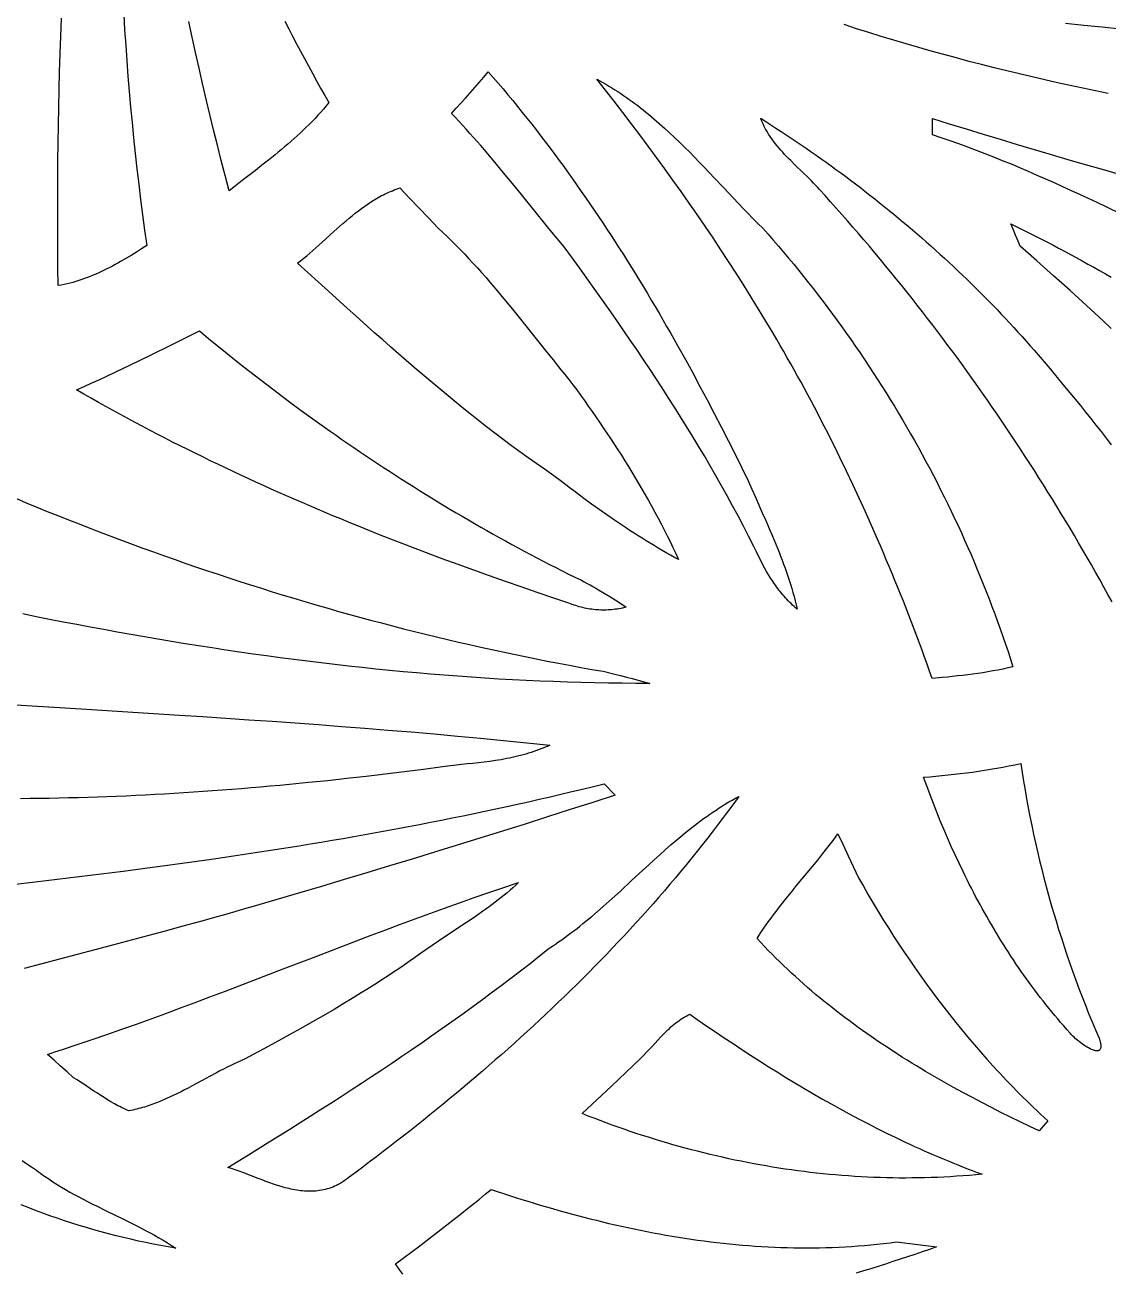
# Model space of a CAD drawing. Extents: x 138 to 547, y 3 to 737.
# Drawn here: x 288.1 to 371.8, y 299.9 to 396.3 of the extents above; entities that cross this region are included whole.
import ezdxf

# ---------------------------------------------------------------- set-up
doc = ezdxf.new("R2010")
doc.units = 0
doc.layers.add('LAYER_1', color=18, linetype='CONTINUOUS')

msp = doc.modelspace()

# ---------------------------------------------------------------- linework, layer by layer
at = {"layer": 'LAYER_1'}
for points in [[(295.703, 397.155), (295.776, 395.958), (295.855, 394.761), (295.941, 393.565), (296.032, 392.37), (296.13, 391.175), (296.235, 389.981), (296.346, 388.787), (296.464, 387.594), (296.589, 386.401), (296.721, 385.21), (296.86, 384.019), (297.006, 382.828), (297.16, 381.639), (297.321, 380.45), (297.49, 379.263), (297.088, 379.01), (296.684, 378.758), (296.278, 378.51), (295.868, 378.266), (295.456, 378.027), (295.248, 377.911), (295.04, 377.796), (294.831, 377.683), (294.62, 377.573), (294.409, 377.465), (294.197, 377.36), (293.983, 377.258), (293.769, 377.158), (293.553, 377.062), (293.336, 376.969), (293.118, 376.879), (292.898, 376.793), (292.677, 376.711), (292.455, 376.633), (292.232, 376.56), (292.007, 376.49), (291.78, 376.425), (291.553, 376.365), (291.323, 376.309), (291.092, 376.259), (290.86, 376.214), (290.625, 376.174), (290.615, 377.55), (290.608, 378.928), (290.603, 380.305), (290.601, 381.684), (290.604, 383.062), (290.609, 384.441), (290.62, 385.82), (290.634, 387.199), (290.654, 388.579), (290.678, 389.958), (290.709, 391.337), (290.745, 392.716), (290.787, 394.095), (290.836, 395.473), (290.891, 396.851)], [(308.168, 396.625), (308.462, 396.044), (308.76, 395.465), (309.061, 394.887), (309.364, 394.311), (309.671, 393.736), (309.981, 393.164), (310.294, 392.593), (310.609, 392.023), (310.927, 391.455), (311.248, 390.889), (311.572, 390.325), (311.365, 390.074), (311.155, 389.827), (310.941, 389.584), (310.723, 389.345), (310.503, 389.109), (310.279, 388.876), (310.052, 388.646), (309.822, 388.419), (309.59, 388.196), (309.355, 387.974), (309.117, 387.756), (308.878, 387.539), (308.636, 387.325), (308.393, 387.113), (308.147, 386.903), (307.9, 386.695), (307.652, 386.489), (307.402, 386.284), (306.899, 385.878), (306.393, 385.477), (305.884, 385.08), (304.865, 384.29), (304.358, 383.896), (303.852, 383.5), (303.55, 384.678), (303.249, 385.859), (302.951, 387.042), (302.656, 388.228), (302.365, 389.416), (302.079, 390.607), (301.798, 391.8), (301.524, 392.995), (301.256, 394.192), (301.125, 394.792), (300.996, 395.391), (300.869, 395.992), (300.745, 396.593)], [(371.835, 391.023), (370.851, 391.227), (369.867, 391.435), (368.884, 391.648), (367.902, 391.865), (366.921, 392.087), (365.941, 392.313), (364.963, 392.545), (363.985, 392.781), (363.009, 393.023), (362.033, 393.269), (361.059, 393.521), (360.087, 393.779), (359.116, 394.042), (358.146, 394.31), (357.178, 394.585), (356.211, 394.865), (355.247, 395.151), (354.283, 395.444), (353.322, 395.742), (352.362, 396.047), (351.404, 396.359)], [(368.518, 396.472), (369.933, 396.322), (371.348, 396.178), (372.764, 396.041)], [(372.123, 351.702), (371.807, 352.277), (371.49, 352.852), (371.17, 353.425), (370.849, 353.996), (370.525, 354.567), (370.199, 355.136), (369.87, 355.704), (369.54, 356.27), (369.208, 356.835), (368.873, 357.399), (368.537, 357.962), (368.198, 358.523), (367.857, 359.083), (367.514, 359.641), (367.169, 360.198), (366.822, 360.754), (366.473, 361.308), (366.121, 361.86), (365.768, 362.412), (365.412, 362.961), (365.054, 363.51), (364.695, 364.056), (364.333, 364.602), (363.969, 365.145), (363.603, 365.688), (363.234, 366.228), (362.864, 366.768), (362.492, 367.305), (362.117, 367.841), (361.741, 368.376), (361.362, 368.909), (360.982, 369.44), (360.599, 369.97), (360.214, 370.498), (359.827, 371.024), (359.438, 371.549), (359.047, 372.072), (358.654, 372.593), (358.259, 373.113), (357.862, 373.631), (357.463, 374.147), (357.062, 374.662), (356.658, 375.175), (356.253, 375.686), (355.845, 376.195), (355.436, 376.703), (355.024, 377.208), (354.611, 377.712), (354.195, 378.215), (353.778, 378.715), (353.358, 379.213), (352.936, 379.71), (352.512, 380.205), (352.087, 380.698), (351.659, 381.189), (351.229, 381.678), (350.797, 382.165), (350.363, 382.651), (349.928, 383.134), (349.49, 383.616), (349.341, 383.781), (349.19, 383.945), (349.036, 384.106), (348.88, 384.266), (348.563, 384.583), (348.242, 384.897), (347.595, 385.522), (347.276, 385.837), (347.118, 385.997), (346.962, 386.157), (346.807, 386.32), (346.656, 386.484), (346.506, 386.65), (346.36, 386.819), (346.218, 386.99), (346.078, 387.165), (345.943, 387.342), (345.812, 387.523), (345.686, 387.707), (345.564, 387.895), (345.448, 388.087), (345.337, 388.284), (345.233, 388.485), (345.134, 388.691), (345.087, 388.795), (345.042, 388.901), (344.998, 389.009), (344.956, 389.118), (345.351, 388.867), (345.745, 388.615), (346.138, 388.361), (346.531, 388.105), (346.922, 387.847), (347.312, 387.587), (347.701, 387.325), (348.089, 387.062), (348.476, 386.796), (348.862, 386.529), (349.247, 386.259), (349.631, 385.988), (350.014, 385.715), (350.395, 385.44), (350.776, 385.163), (351.155, 384.884), (351.533, 384.604), (351.91, 384.321), (352.286, 384.037), (352.66, 383.751), (353.034, 383.463), (353.405, 383.173), (353.776, 382.881), (354.145, 382.587), (354.513, 382.292), (354.88, 381.994), (355.245, 381.695), (355.609, 381.394), (355.972, 381.091), (356.333, 380.787), (356.692, 380.48), (357.051, 380.172), (357.407, 379.862), (357.763, 379.55), (358.116, 379.236), (358.469, 378.92), (358.819, 378.603), (359.168, 378.284), (359.516, 377.963), (359.862, 377.64), (360.206, 377.315), (360.549, 376.989), (360.89, 376.66), (361.23, 376.33), (361.567, 375.999), (361.903, 375.665), (362.238, 375.33), (362.57, 374.992), (362.901, 374.653), (363.23, 374.313), (363.557, 373.97), (363.883, 373.626), (364.206, 373.28), (364.528, 372.932), (364.848, 372.583), (365.166, 372.232), (365.482, 371.879), (365.797, 371.524), (366.109, 371.167), (366.419, 370.809), (366.728, 370.449), (367.034, 370.087), (367.339, 369.724), (367.641, 369.359), (368.458, 368.375), (368.865, 367.881), (369.27, 367.385), (369.675, 366.887), (370.077, 366.388), (370.478, 365.886), (370.877, 365.383), (371.273, 364.877), (371.667, 364.369), (372.059, 363.859)], [(372.928, 381.654), (371.616, 382.281), (370.96, 382.591), (370.302, 382.9), (369.644, 383.207), (368.985, 383.512), (368.324, 383.814), (367.663, 384.112), (367, 384.408), (366.336, 384.7), (365.671, 384.989), (365.004, 385.274), (364.336, 385.554), (363.665, 385.83), (362.993, 386.101), (362.319, 386.367), (361.643, 386.628), (360.965, 386.883), (360.285, 387.133), (359.602, 387.376), (358.917, 387.613), (358.23, 387.844), (358.23, 389.099), (359.537, 388.691), (360.846, 388.287), (362.155, 387.887), (363.466, 387.489), (364.777, 387.095), (366.09, 386.704), (367.403, 386.317), (368.717, 385.932), (370.032, 385.551), (371.347, 385.172), (372.664, 384.797)], [(372.06, 372.865), (371.427, 373.453), (370.793, 374.039), (370.156, 374.622), (369.517, 375.202), (368.878, 375.781), (367.596, 376.933), (366.313, 378.08), (365.03, 379.224), (364.863, 379.61), (364.664, 380.079), (364.466, 380.55), (364.304, 380.943), (364.769, 380.717), (365.232, 380.489), (365.694, 380.258), (366.156, 380.026), (366.616, 379.791), (367.075, 379.554), (367.533, 379.315), (367.989, 379.074), (368.445, 378.831), (368.9, 378.586), (369.353, 378.339), (369.806, 378.09), (370.258, 377.839), (370.708, 377.586), (371.157, 377.331), (371.606, 377.074), (372.053, 376.815)], [(287.353, 359.717), (288.166, 359.378), (288.981, 359.043), (289.796, 358.71), (290.613, 358.381), (291.431, 358.055), (292.25, 357.733), (293.071, 357.413), (293.892, 357.097), (294.715, 356.784), (295.539, 356.475), (296.364, 356.168), (297.19, 355.866), (298.017, 355.566), (298.846, 355.27), (299.675, 354.977), (300.506, 354.688), (301.338, 354.402), (302.17, 354.119), (303.004, 353.84), (303.839, 353.564), (304.675, 353.292), (305.512, 353.023), (306.35, 352.758), (307.189, 352.496), (308.029, 352.238), (308.869, 351.983), (309.711, 351.732), (310.554, 351.484), (311.398, 351.24), (312.243, 350.999), (313.088, 350.762), (313.935, 350.529), (314.782, 350.299), (315.631, 350.073), (316.48, 349.851), (317.33, 349.632), (318.181, 349.417), (319.033, 349.206), (319.885, 348.998), (320.739, 348.794), (321.593, 348.594), (322.448, 348.398), (323.304, 348.205), (324.161, 348.016), (325.018, 347.831), (325.876, 347.65), (326.735, 347.472), (327.595, 347.298), (328.456, 347.129), (329.317, 346.963), (330.179, 346.801), (331.041, 346.642), (331.904, 346.488), (332.768, 346.338), (333.674, 346.117), (334.126, 346.003), (334.578, 345.887), (335.029, 345.769), (335.478, 345.649), (335.927, 345.526), (336.373, 345.401), (335.312, 345.402), (334.25, 345.409), (333.188, 345.423), (332.127, 345.442), (331.066, 345.468), (330.006, 345.499), (328.945, 345.536), (327.885, 345.578), (326.825, 345.626), (325.766, 345.68), (324.707, 345.739), (323.648, 345.804), (322.589, 345.874), (321.531, 345.95), (320.473, 346.03), (319.415, 346.116), (318.358, 346.207), (317.301, 346.303), (316.245, 346.404), (315.188, 346.51), (314.133, 346.621), (313.077, 346.736), (312.022, 346.857), (310.968, 346.982), (309.914, 347.111), (308.86, 347.245), (307.807, 347.383), (306.754, 347.526), (305.702, 347.673), (304.65, 347.825), (303.599, 347.98), (302.548, 348.14), (301.497, 348.304), (300.447, 348.472), (299.398, 348.643), (298.349, 348.819), (297.301, 348.998), (296.253, 349.181), (295.205, 349.368), (294.159, 349.558), (293.112, 349.752), (292.067, 349.95), (291.022, 350.15), (289.977, 350.355), (288.933, 350.562), (287.89, 350.772)], [(285.655, 343.848), (292.83, 343.402), (296.418, 343.178), (300.005, 342.949), (301.798, 342.833), (303.592, 342.714), (305.385, 342.592), (307.177, 342.468), (308.97, 342.34), (310.762, 342.209), (312.553, 342.074), (314.345, 341.935), (316.135, 341.791), (317.926, 341.642), (319.715, 341.487), (321.504, 341.327), (323.293, 341.161), (325.081, 340.988), (326.868, 340.809), (328.655, 340.622), (328.452, 340.532), (328.248, 340.446), (328.044, 340.363), (327.838, 340.284), (327.632, 340.208), (327.424, 340.136), (327.216, 340.067), (327.006, 340.001), (326.796, 339.938), (326.586, 339.879), (326.374, 339.822), (326.162, 339.768), (325.949, 339.717), (325.736, 339.669), (325.521, 339.623), (325.307, 339.579), (325.092, 339.538), (324.876, 339.499), (324.66, 339.462), (324.444, 339.428), (324.009, 339.364), (323.574, 339.308), (323.138, 339.257), (322.701, 339.213), (322.264, 339.173), (321.827, 339.137), (320.351, 338.937), (318.874, 338.743), (317.397, 338.556), (315.918, 338.375), (314.439, 338.201), (312.959, 338.035), (311.478, 337.875), (309.997, 337.723), (308.515, 337.578), (307.774, 337.509), (307.032, 337.442), (306.29, 337.376), (305.549, 337.313), (304.807, 337.252), (304.065, 337.193), (303.322, 337.136), (302.58, 337.081), (301.838, 337.029), (301.095, 336.978), (300.352, 336.93), (299.61, 336.884), (298.867, 336.84), (298.124, 336.799), (297.381, 336.76), (296.637, 336.724), (295.894, 336.689), (295.151, 336.658), (294.407, 336.628), (293.664, 336.601), (292.92, 336.577), (292.177, 336.555), (291.433, 336.536), (290.689, 336.519), (289.946, 336.505), (289.202, 336.494), (288.458, 336.485), (287.714, 336.479)], [(287.142, 329.856), (288.849, 330.05), (290.555, 330.248), (292.261, 330.452), (293.966, 330.662), (295.67, 330.878), (297.374, 331.099), (299.077, 331.327), (300.779, 331.562), (302.48, 331.803), (304.18, 332.052), (305.879, 332.308), (307.576, 332.572), (308.425, 332.707), (309.273, 332.844), (310.121, 332.983), (310.968, 333.124), (311.815, 333.267), (312.662, 333.412), (313.508, 333.56), (314.354, 333.71), (315.2, 333.862), (316.045, 334.016), (316.89, 334.173), (317.734, 334.332), (318.578, 334.494), (319.422, 334.658), (320.265, 334.824), (321.107, 334.993), (321.95, 335.164), (322.791, 335.338), (323.633, 335.515), (324.473, 335.694), (325.314, 335.876), (326.153, 336.061), (326.993, 336.248), (327.831, 336.438), (328.67, 336.631), (329.507, 336.827), (330.344, 337.026), (331.181, 337.227), (332.017, 337.432), (332.852, 337.64), (333.707, 336.762), (331.967, 336.195), (330.224, 335.633), (328.481, 335.076), (326.736, 334.522), (324.99, 333.972), (323.243, 333.426), (321.494, 332.883), (319.745, 332.344), (317.994, 331.809), (316.243, 331.277), (314.491, 330.749), (312.738, 330.223), (310.984, 329.701), (309.23, 329.182), (307.475, 328.665), (305.72, 328.152), (305.042, 327.953), (304.363, 327.756), (303.684, 327.562), (303.005, 327.369), (301.644, 326.989), (300.282, 326.616), (298.919, 326.247), (297.554, 325.883), (294.823, 325.16), (292.091, 324.441), (290.726, 324.079), (289.361, 323.714), (287.998, 323.346)], [(287.856, 308.5), (288.22, 308.246), (288.585, 307.994), (288.952, 307.746), (289.108, 307.627), (289.265, 307.511), (289.422, 307.397), (289.581, 307.284), (289.9, 307.065), (290.224, 306.851), (290.55, 306.644), (290.88, 306.442), (291.212, 306.245), (291.547, 306.053), (291.884, 305.866), (292.223, 305.682), (292.564, 305.501), (292.907, 305.324), (293.25, 305.149), (293.596, 304.976), (294.288, 304.634), (295.676, 303.957), (296.368, 303.614), (296.712, 303.44), (297.056, 303.263), (297.397, 303.084), (297.737, 302.901), (298.075, 302.715), (298.411, 302.524), (298.745, 302.329), (299.076, 302.129), (299.404, 301.924), (299.728, 301.713), (299.149, 301.811), (298.569, 301.915), (297.991, 302.026), (297.413, 302.143), (296.835, 302.266), (296.259, 302.396), (295.683, 302.531), (295.109, 302.673), (294.535, 302.821), (293.963, 302.975), (293.392, 303.135), (292.822, 303.302), (292.254, 303.474), (291.687, 303.653), (291.122, 303.838), (290.558, 304.029), (289.996, 304.225), (289.437, 304.428), (288.878, 304.637), (288.322, 304.852), (287.768, 305.073)], [(317.28, 299.689), (317.002, 300.087), (316.727, 300.488), (318.594, 301.901), (319.526, 302.611), (320.454, 303.326), (320.917, 303.685), (321.378, 304.047), (321.838, 304.41), (322.297, 304.775), (322.753, 305.142), (323.208, 305.512), (323.661, 305.885), (324.112, 306.26), (324.583, 306.101), (325.056, 305.945), (325.529, 305.791), (326.004, 305.638), (326.479, 305.488), (326.955, 305.34), (327.433, 305.194), (327.91, 305.05), (328.389, 304.909), (328.869, 304.77), (329.349, 304.633), (329.83, 304.499), (330.312, 304.367), (330.795, 304.238), (331.278, 304.111), (331.762, 303.987), (332.247, 303.866), (332.732, 303.748), (333.219, 303.632), (333.705, 303.52), (334.192, 303.41), (334.68, 303.303), (335.169, 303.199), (335.658, 303.099), (336.147, 303.001), (336.637, 302.907), (337.128, 302.816), (337.619, 302.728), (338.11, 302.643), (338.602, 302.562), (339.094, 302.484), (339.587, 302.41), (340.08, 302.34), (340.574, 302.273), (341.067, 302.209), (341.561, 302.15), (342.056, 302.094), (342.551, 302.042), (343.046, 301.993), (343.541, 301.949), (344.036, 301.909), (344.532, 301.872), (345.028, 301.84), (345.524, 301.812), (346.02, 301.788), (346.516, 301.768), (347.013, 301.753), (347.509, 301.741), (348.006, 301.735), (348.503, 301.732), (348.999, 301.735), (349.496, 301.741), (349.993, 301.753), (350.49, 301.768), (350.986, 301.789), (351.483, 301.815), (351.98, 301.845), (352.476, 301.88), (352.973, 301.92), (353.469, 301.965), (353.965, 302.014), (354.461, 302.069), (354.957, 302.129), (355.452, 302.195), (358.556, 301.82), (357.996, 301.621), (357.434, 301.426), (356.872, 301.232), (356.309, 301.042), (355.745, 300.853), (355.18, 300.668), (354.615, 300.485), (354.048, 300.304), (353.481, 300.126), (352.913, 299.951), (352.344, 299.778)]]:
    msp.add_lwpolyline(points, dxfattribs=at)
for points in [[(347.771, 351.144), (347.652, 351.248), (347.535, 351.353), (347.42, 351.46), (347.306, 351.569), (347.195, 351.679), (347.085, 351.792), (346.978, 351.906), (346.872, 352.022), (346.768, 352.139), (346.666, 352.258), (346.565, 352.379), (346.466, 352.501), (346.369, 352.625), (346.274, 352.75), (346.18, 352.876), (346.088, 353.003), (345.998, 353.132), (345.909, 353.262), (345.736, 353.526), (345.569, 353.794), (345.408, 354.067), (345.253, 354.342), (345.102, 354.622), (344.958, 354.904), (344.818, 355.188), (344.622, 355.588), (344.424, 355.987), (344.024, 356.782), (343.617, 357.572), (343.203, 358.359), (342.784, 359.142), (342.358, 359.921), (341.926, 360.696), (341.489, 361.468), (341.046, 362.236), (340.598, 363.001), (340.145, 363.763), (339.687, 364.521), (339.224, 365.276), (338.757, 366.029), (338.285, 366.778), (337.809, 367.525), (337.329, 368.268), (336.845, 369.01), (336.357, 369.748), (335.866, 370.485), (335.372, 371.219), (334.874, 371.95), (334.374, 372.68), (333.871, 373.407), (333.365, 374.133), (332.857, 374.857), (332.346, 375.579), (331.834, 376.299), (331.32, 377.018), (330.804, 377.735), (329.768, 379.165), (329.224, 379.812), (328.685, 380.463), (328.149, 381.118), (327.615, 381.775), (326.552, 383.092), (326.02, 383.75), (325.486, 384.407), (324.95, 385.061), (324.411, 385.712), (323.866, 386.359), (323.592, 386.68), (323.316, 387), (323.038, 387.319), (322.759, 387.635), (322.477, 387.95), (322.194, 388.263), (321.908, 388.575), (321.62, 388.884), (321.33, 389.19), (321.036, 389.495), (321.404, 389.887), (321.768, 390.282), (322.129, 390.68), (322.487, 391.081), (322.842, 391.485), (323.194, 391.893), (323.543, 392.304), (323.889, 392.719), (324.272, 392.275), (324.653, 391.83), (325.031, 391.382), (325.407, 390.933), (325.78, 390.481), (326.151, 390.027), (326.519, 389.571), (326.885, 389.112), (327.248, 388.652), (327.609, 388.19), (327.967, 387.726), (328.323, 387.26), (328.676, 386.792), (329.027, 386.322), (329.376, 385.85), (329.722, 385.376), (330.066, 384.901), (330.408, 384.424), (330.748, 383.945), (331.085, 383.464), (331.42, 382.982), (331.753, 382.498), (332.083, 382.012), (332.412, 381.525), (332.738, 381.036), (333.062, 380.545), (333.384, 380.053), (333.704, 379.56), (334.022, 379.065), (334.338, 378.568), (334.652, 378.07), (334.964, 377.571), (335.274, 377.07), (335.582, 376.568), (335.888, 376.065), (336.192, 375.56), (336.494, 375.054), (336.794, 374.547), (337.093, 374.039), (337.39, 373.53), (337.684, 373.019), (337.978, 372.507), (338.269, 371.994), (338.558, 371.48), (339.133, 370.449), (339.7, 369.414), (340.261, 368.376), (340.815, 367.333), (341.364, 366.288), (341.906, 365.239), (342.442, 364.188), (342.973, 363.134), (343.498, 362.077), (344.018, 361.018), (344.28, 360.413), (344.546, 359.809), (345.082, 358.6), (345.349, 357.996), (345.613, 357.39), (345.874, 356.782), (346.128, 356.172), (346.253, 355.866), (346.376, 355.56), (346.496, 355.252), (346.614, 354.943), (346.73, 354.634), (346.842, 354.323), (346.952, 354.012), (347.058, 353.699), (347.161, 353.385), (347.261, 353.069), (347.356, 352.752), (347.448, 352.434), (347.536, 352.114), (347.619, 351.792), (347.697, 351.469)], [(364.463, 346.684), (364.076, 346.595), (363.689, 346.512), (363.301, 346.434), (362.912, 346.361), (362.523, 346.293), (362.133, 346.23), (361.743, 346.171), (361.352, 346.116), (360.961, 346.065), (360.569, 346.017), (360.177, 345.973), (359.784, 345.931), (359.392, 345.892), (358.998, 345.855), (358.211, 345.787), (358.019, 346.334), (357.826, 346.88), (357.629, 347.425), (357.431, 347.969), (357.231, 348.513), (357.028, 349.055), (356.824, 349.597), (356.617, 350.138), (356.409, 350.678), (356.198, 351.217), (355.986, 351.755), (355.771, 352.292), (355.554, 352.829), (355.336, 353.365), (355.115, 353.899), (354.893, 354.433), (354.669, 354.966), (354.442, 355.498), (354.214, 356.03), (353.985, 356.56), (353.519, 357.619), (353.047, 358.674), (352.567, 359.726), (352.081, 360.775), (351.587, 361.82), (351.087, 362.863), (350.848, 363.355), (350.606, 363.846), (350.362, 364.336), (350.116, 364.824), (349.868, 365.311), (349.618, 365.798), (349.366, 366.283), (349.112, 366.767), (348.856, 367.249), (348.599, 367.731), (348.339, 368.211), (348.077, 368.69), (347.814, 369.168), (347.548, 369.645), (347.281, 370.121), (347.012, 370.596), (346.741, 371.069), (346.468, 371.542), (346.193, 372.013), (345.917, 372.483), (345.639, 372.952), (345.359, 373.42), (345.078, 373.887), (344.795, 374.353), (344.223, 375.281), (343.645, 376.205), (343.061, 377.125), (342.47, 378.04), (341.874, 378.951), (341.271, 379.858), (340.662, 380.761), (340.048, 381.66), (339.428, 382.555), (338.803, 383.446), (338.173, 384.332), (337.537, 385.215), (336.897, 386.094), (336.252, 386.969), (335.602, 387.84), (334.947, 388.707), (334.288, 389.571), (333.625, 390.431), (332.958, 391.287), (332.286, 392.14), (332.524, 392.011), (332.76, 391.88), (332.994, 391.746), (333.226, 391.609), (333.456, 391.469), (333.684, 391.326), (333.91, 391.181), (334.134, 391.033), (334.357, 390.882), (334.578, 390.729), (334.797, 390.574), (335.014, 390.416), (335.23, 390.256), (335.444, 390.094), (335.657, 389.929), (335.868, 389.763), (336.078, 389.594), (336.286, 389.424), (336.493, 389.251), (336.699, 389.077), (336.903, 388.901), (337.106, 388.723), (337.509, 388.363), (337.908, 387.997), (338.303, 387.625), (338.694, 387.249), (339.082, 386.868), (339.466, 386.483), (339.849, 386.095), (340.229, 385.704), (340.607, 385.31), (341.358, 384.519), (342.107, 383.725), (342.855, 382.932), (343.605, 382.145), (343.982, 381.755), (344.36, 381.368), (344.741, 380.984), (345.123, 380.604), (345.528, 380.147), (345.929, 379.688), (346.328, 379.225), (346.723, 378.76), (347.116, 378.292), (347.506, 377.821), (347.892, 377.348), (348.276, 376.872), (348.657, 376.393), (349.034, 375.912), (349.409, 375.429), (349.781, 374.942), (350.149, 374.454), (350.514, 373.962), (350.877, 373.468), (351.236, 372.972), (351.592, 372.474), (351.944, 371.973), (352.294, 371.469), (352.64, 370.963), (352.984, 370.455), (353.324, 369.945), (353.66, 369.432), (353.994, 368.917), (354.324, 368.399), (354.651, 367.88), (354.974, 367.358), (355.294, 366.834), (355.611, 366.308), (355.925, 365.779), (356.235, 365.249), (356.542, 364.716), (356.845, 364.181), (357.145, 363.644), (357.441, 363.106), (357.734, 362.565), (358.024, 362.022), (358.31, 361.477), (358.592, 360.93), (358.871, 360.381), (359.146, 359.831), (359.418, 359.278), (359.686, 358.724), (359.951, 358.167), (360.212, 357.609), (360.47, 357.049), (360.723, 356.487), (360.973, 355.924), (361.22, 355.359), (361.463, 354.792), (361.702, 354.223), (361.937, 353.653), (362.168, 353.08), (362.396, 352.507), (362.62, 351.931), (362.84, 351.355), (363.057, 350.776), (363.269, 350.196), (363.478, 349.614), (363.683, 349.031), (363.884, 348.447), (364.081, 347.861), (364.274, 347.273)], [(338.602, 354.976), (338.285, 355.15), (337.969, 355.327), (337.654, 355.506), (337.341, 355.687), (337.029, 355.87), (336.717, 356.055), (336.407, 356.243), (336.098, 356.432), (335.79, 356.624), (335.484, 356.817), (335.178, 357.013), (334.873, 357.21), (334.569, 357.409), (334.267, 357.61), (333.664, 358.017), (333.066, 358.43), (332.471, 358.849), (331.879, 359.273), (331.291, 359.703), (330.707, 360.137), (330.125, 360.575), (329.546, 361.017), (328.97, 361.463), (328.305, 361.916), (327.644, 362.375), (326.988, 362.84), (326.336, 363.31), (325.688, 363.786), (325.044, 364.268), (324.403, 364.754), (323.766, 365.245), (323.132, 365.741), (322.501, 366.241), (321.873, 366.745), (321.249, 367.254), (320.627, 367.765), (320.007, 368.281), (319.39, 368.8), (318.776, 369.321), (318.163, 369.846), (317.553, 370.373), (316.944, 370.903), (316.337, 371.435), (315.732, 371.969), (315.128, 372.505), (313.924, 373.581), (312.725, 374.661), (311.528, 375.744), (309.138, 377.912), (309.382, 378.098), (309.623, 378.289), (309.863, 378.484), (310.1, 378.683), (310.335, 378.885), (310.57, 379.09), (311.034, 379.506), (311.958, 380.349), (312.422, 380.767), (312.656, 380.974), (312.891, 381.178), (313.127, 381.38), (313.365, 381.578), (313.606, 381.773), (313.849, 381.963), (314.095, 382.148), (314.344, 382.328), (314.596, 382.503), (314.852, 382.67), (314.981, 382.752), (315.111, 382.831), (315.243, 382.909), (315.375, 382.985), (315.509, 383.058), (315.643, 383.13), (315.779, 383.2), (315.916, 383.268), (316.055, 383.333), (316.194, 383.396), (316.335, 383.457), (316.478, 383.515), (316.621, 383.571), (316.767, 383.624), (316.913, 383.675), (317.061, 383.723), (317.794, 382.949), (318.529, 382.177), (319.264, 381.406), (319.996, 380.633), (320.352, 380.305), (320.703, 379.972), (321.05, 379.636), (321.393, 379.295), (321.731, 378.95), (322.066, 378.602), (322.398, 378.25), (322.726, 377.895), (323.051, 377.537), (323.373, 377.176), (323.692, 376.813), (324.009, 376.447), (324.323, 376.079), (324.635, 375.708), (324.946, 375.336), (325.254, 374.962), (325.867, 374.21), (326.476, 373.454), (327.685, 371.935), (328.29, 371.176), (328.897, 370.418), (329.507, 369.664), (329.814, 369.289), (330.122, 368.915), (330.426, 368.507), (330.728, 368.098), (331.028, 367.686), (331.327, 367.273), (331.623, 366.858), (331.917, 366.442), (332.209, 366.024), (332.498, 365.604), (332.786, 365.182), (333.071, 364.759), (333.354, 364.333), (333.634, 363.907), (333.911, 363.478), (334.186, 363.047), (334.458, 362.615), (334.728, 362.181), (334.994, 361.745), (335.258, 361.307), (335.519, 360.867), (335.776, 360.426), (336.031, 359.982), (336.282, 359.537), (336.53, 359.09), (336.774, 358.641), (337.015, 358.19), (337.253, 357.737), (337.487, 357.281), (337.718, 356.824), (337.945, 356.365), (338.168, 355.905), (338.387, 355.441)], [(334.553, 351.299), (334.412, 351.263), (334.272, 351.231), (334.132, 351.201), (333.991, 351.175), (333.851, 351.151), (333.71, 351.131), (333.57, 351.113), (333.429, 351.099), (333.289, 351.087), (333.149, 351.079), (333.009, 351.073), (332.868, 351.07), (332.729, 351.071), (332.589, 351.074), (332.449, 351.08), (332.31, 351.089), (332.17, 351.101), (332.031, 351.115), (331.893, 351.133), (331.754, 351.154), (331.616, 351.177), (331.478, 351.203), (331.341, 351.232), (331.204, 351.264), (331.067, 351.298), (330.931, 351.336), (330.795, 351.376), (330.659, 351.419), (330.524, 351.464), (330.39, 351.513), (330.256, 351.564), (330.122, 351.618), (328.894, 352.026), (327.667, 352.439), (326.441, 352.858), (325.217, 353.282), (323.994, 353.712), (322.773, 354.148), (321.554, 354.591), (320.336, 355.039), (319.121, 355.494), (317.908, 355.956), (316.697, 356.424), (315.489, 356.899), (314.283, 357.382), (313.081, 357.871), (312.48, 358.119), (311.881, 358.368), (311.282, 358.619), (310.684, 358.873), (310.086, 359.128), (309.49, 359.385), (308.894, 359.644), (308.299, 359.905), (307.705, 360.168), (307.112, 360.433), (306.52, 360.7), (305.928, 360.969), (305.338, 361.241), (304.748, 361.514), (304.16, 361.79), (303.572, 362.067), (302.985, 362.347), (302.4, 362.629), (301.815, 362.914), (301.231, 363.2), (300.649, 363.489), (300.067, 363.78), (299.487, 364.073), (298.907, 364.369), (298.329, 364.667), (297.752, 364.967), (297.176, 365.27), (296.601, 365.575), (296.028, 365.883), (295.455, 366.193), (294.884, 366.505), (294.314, 366.82), (293.745, 367.137), (293.178, 367.457), (292.612, 367.779), (292.047, 368.104), (292.649, 368.374), (293.249, 368.646), (293.849, 368.921), (294.447, 369.199), (295.045, 369.479), (295.641, 369.761), (296.831, 370.332), (298.019, 370.908), (299.204, 371.49), (300.386, 372.074), (301.568, 372.661), (302.422, 371.954), (303.281, 371.253), (304.144, 370.559), (305.012, 369.87), (305.885, 369.188), (306.762, 368.512), (307.644, 367.842), (308.53, 367.179), (309.421, 366.522), (310.316, 365.872), (311.216, 365.228), (311.668, 364.909), (312.12, 364.591), (312.574, 364.275), (313.029, 363.961), (313.485, 363.649), (313.942, 363.338), (314.4, 363.029), (314.859, 362.721), (315.319, 362.416), (315.781, 362.112), (316.243, 361.81), (316.707, 361.51), (317.171, 361.211), (317.637, 360.915), (318.103, 360.62), (318.571, 360.327), (319.04, 360.035), (319.509, 359.746), (319.98, 359.458), (320.452, 359.173), (320.925, 358.889), (321.399, 358.607), (321.874, 358.327), (322.35, 358.049), (322.827, 357.772), (323.305, 357.498), (323.784, 357.225), (324.264, 356.955), (324.745, 356.686), (325.227, 356.42), (325.71, 356.155), (326.194, 355.892), (326.679, 355.631), (327.164, 355.373), (327.651, 355.116), (328.139, 354.861), (328.628, 354.608), (329.118, 354.357), (329.609, 354.108), (330.101, 353.862), (330.594, 353.617), (331.087, 353.374), (331.312, 353.258), (331.535, 353.139), (331.757, 353.019), (331.978, 352.897), (332.198, 352.773), (332.417, 352.647), (332.851, 352.391), (333.282, 352.127), (333.709, 351.858), (334.133, 351.581)], [(371.115, 317.958), (371.148, 317.86), (371.176, 317.768), (371.2, 317.681), (371.219, 317.601), (371.234, 317.525), (371.244, 317.456), (371.251, 317.391), (371.253, 317.332), (371.251, 317.278), (371.246, 317.229), (371.236, 317.185), (371.224, 317.145), (371.208, 317.11), (371.188, 317.08), (371.166, 317.053), (371.14, 317.031), (371.112, 317.013), (371.081, 316.999), (371.047, 316.989), (371.01, 316.982), (370.972, 316.979), (370.931, 316.979), (370.888, 316.983), (370.842, 316.99), (370.795, 316.999), (370.747, 317.012), (370.696, 317.027), (370.644, 317.045), (370.537, 317.089), (370.425, 317.142), (370.309, 317.202), (370.191, 317.27), (370.072, 317.343), (369.952, 317.422), (369.833, 317.504), (369.715, 317.589), (369.601, 317.676), (369.49, 317.764), (369.383, 317.852), (369.283, 317.938), (369.189, 318.022), (369.103, 318.103), (369.026, 318.18), (368.959, 318.251), (368.902, 318.316), (368.858, 318.373), (368.62, 318.64), (368.384, 318.908), (368.15, 319.178), (367.919, 319.45), (367.689, 319.723), (367.462, 319.998), (367.237, 320.274), (367.013, 320.553), (366.792, 320.833), (366.573, 321.114), (366.357, 321.397), (366.142, 321.681), (365.929, 321.967), (365.718, 322.255), (365.509, 322.544), (365.303, 322.835), (365.098, 323.127), (364.895, 323.42), (364.694, 323.715), (364.495, 324.011), (364.299, 324.309), (364.104, 324.608), (363.911, 324.908), (363.72, 325.21), (363.531, 325.512), (363.344, 325.817), (363.158, 326.122), (362.975, 326.429), (362.794, 326.737), (362.614, 327.046), (362.436, 327.356), (362.26, 327.668), (362.086, 327.98), (361.914, 328.294), (361.744, 328.609), (361.575, 328.925), (361.408, 329.242), (361.243, 329.56), (361.08, 329.88), (360.919, 330.2), (360.759, 330.521), (360.601, 330.843), (360.291, 331.491), (359.987, 332.142), (359.69, 332.796), (359.4, 333.454), (359.117, 334.115), (358.84, 334.78), (358.569, 335.447), (358.305, 336.117), (358.048, 336.79), (357.796, 337.465), (357.551, 338.142), (358.025, 338.182), (358.498, 338.224), (358.971, 338.269), (359.443, 338.318), (359.915, 338.369), (360.386, 338.425), (360.857, 338.484), (361.327, 338.546), (361.796, 338.613), (362.265, 338.684), (362.734, 338.759), (363.202, 338.838), (363.669, 338.922), (364.135, 339.011), (364.601, 339.105), (365.067, 339.204), (365.171, 338.517), (365.282, 337.832), (365.397, 337.147), (365.519, 336.463), (365.645, 335.781), (365.778, 335.099), (365.916, 334.419), (366.059, 333.74), (366.208, 333.062), (366.362, 332.385), (366.521, 331.71), (366.687, 331.036), (366.857, 330.364), (367.033, 329.693), (367.214, 329.024), (367.401, 328.357), (367.593, 327.691), (367.791, 327.027), (367.994, 326.366), (368.202, 325.706), (368.415, 325.048), (368.634, 324.392), (368.859, 323.738), (369.088, 323.086), (369.323, 322.437), (369.563, 321.79), (369.809, 321.145), (370.059, 320.502), (370.315, 319.863), (370.576, 319.225), (370.843, 318.591)], [(313.141, 307.205), (313.001, 307.095), (312.861, 306.991), (312.72, 306.894), (312.579, 306.803), (312.437, 306.718), (312.295, 306.639), (312.152, 306.567), (312.009, 306.5), (311.865, 306.44), (311.722, 306.384), (311.577, 306.335), (311.433, 306.29), (311.288, 306.251), (311.143, 306.217), (310.997, 306.188), (310.851, 306.164), (310.705, 306.144), (310.559, 306.129), (310.412, 306.118), (310.265, 306.111), (310.118, 306.109), (309.971, 306.111), (309.823, 306.116), (309.675, 306.125), (309.527, 306.138), (309.379, 306.154), (309.231, 306.173), (309.082, 306.196), (308.934, 306.221), (308.785, 306.25), (308.636, 306.281), (308.487, 306.315), (308.338, 306.351), (308.189, 306.39), (307.89, 306.473), (307.592, 306.565), (307.293, 306.663), (306.994, 306.767), (306.696, 306.875), (306.398, 306.986), (306.1, 307.1), (305.505, 307.329), (304.914, 307.555), (304.619, 307.663), (304.326, 307.767), (304.033, 307.866), (303.742, 307.958), (305.344, 308.942), (306.944, 309.93), (307.742, 310.427), (308.539, 310.925), (309.335, 311.426), (310.13, 311.928), (310.924, 312.432), (311.716, 312.939), (312.507, 313.448), (313.296, 313.959), (314.083, 314.473), (314.869, 314.99), (315.653, 315.51), (316.434, 316.032), (317.214, 316.558), (317.991, 317.088), (318.767, 317.62), (319.54, 318.157), (320.31, 318.697), (321.078, 319.24), (321.843, 319.788), (322.606, 320.34), (323.366, 320.896), (324.123, 321.456), (324.877, 322.021), (325.628, 322.591), (326.375, 323.165), (327.12, 323.744), (327.861, 324.328), (328.598, 324.917), (328.845, 325.077), (329.09, 325.24), (329.333, 325.406), (329.573, 325.574), (329.812, 325.745), (330.05, 325.918), (330.285, 326.093), (330.519, 326.271), (330.752, 326.451), (330.983, 326.633), (331.213, 326.817), (331.441, 327.003), (331.668, 327.191), (331.894, 327.38), (332.343, 327.763), (332.787, 328.152), (333.229, 328.544), (333.667, 328.941), (334.104, 329.34), (334.973, 330.144), (335.84, 330.95), (336.275, 331.351), (336.71, 331.75), (337.148, 332.146), (337.587, 332.539), (338.03, 332.927), (338.476, 333.309), (338.927, 333.686), (339.154, 333.871), (339.382, 334.055), (339.611, 334.237), (339.842, 334.416), (340.074, 334.594), (340.308, 334.769), (340.543, 334.942), (340.78, 335.112), (341.019, 335.28), (341.259, 335.445), (341.502, 335.607), (341.746, 335.766), (341.992, 335.923), (342.241, 336.076), (342.491, 336.226), (342.744, 336.373), (342.999, 336.516), (343.257, 336.656), (342.867, 336.116), (342.473, 335.58), (342.076, 335.046), (341.676, 334.516), (341.273, 333.987), (340.867, 333.462), (340.457, 332.94), (340.045, 332.42), (339.629, 331.903), (339.21, 331.389), (338.788, 330.877), (338.364, 330.368), (337.936, 329.862), (337.506, 329.358), (337.072, 328.857), (336.636, 328.359), (336.197, 327.863), (335.756, 327.37), (335.311, 326.88), (334.864, 326.392), (334.415, 325.906), (333.962, 325.423), (333.508, 324.943), (333.05, 324.465), (332.591, 323.989), (332.129, 323.516), (331.664, 323.046), (331.197, 322.577), (330.728, 322.112), (330.256, 321.648), (329.783, 321.187), (329.307, 320.729), (328.829, 320.272), (328.349, 319.818), (327.866, 319.367), (327.382, 318.918), (326.896, 318.47), (326.407, 318.026), (325.917, 317.583), (325.425, 317.143), (324.931, 316.705), (324.435, 316.269), (323.937, 315.835), (323.438, 315.404), (322.937, 314.974), (322.434, 314.547), (321.93, 314.122), (321.424, 313.699), (320.916, 313.278), (320.407, 312.86), (319.897, 312.443), (319.385, 312.028), (318.871, 311.615), (318.356, 311.205), (317.84, 310.796), (317.323, 310.389), (316.804, 309.985), (316.284, 309.582), (315.763, 309.181), (315.241, 308.782), (314.718, 308.385), (314.193, 307.99), (313.668, 307.597)], [(366.497, 310.777), (365.755, 311.129), (365.013, 311.487), (364.272, 311.85), (363.533, 312.219), (362.796, 312.593), (362.06, 312.973), (361.327, 313.359), (360.596, 313.751), (359.868, 314.151), (359.144, 314.557), (358.783, 314.762), (358.423, 314.97), (358.064, 315.179), (357.706, 315.39), (357.349, 315.603), (356.993, 315.817), (356.639, 316.034), (356.285, 316.253), (355.933, 316.474), (355.582, 316.696), (355.232, 316.921), (354.884, 317.148), (354.537, 317.377), (354.191, 317.608), (353.847, 317.841), (353.505, 318.076), (353.164, 318.313), (352.824, 318.553), (352.486, 318.795), (352.15, 319.039), (351.815, 319.286), (351.482, 319.535), (351.151, 319.786), (350.822, 320.04), (350.495, 320.296), (350.169, 320.555), (349.845, 320.816), (349.524, 321.079), (349.204, 321.346), (348.887, 321.614), (348.571, 321.885), (348.258, 322.159), (347.947, 322.436), (347.638, 322.715), (347.331, 322.997), (347.026, 323.282), (346.724, 323.569), (346.424, 323.859), (346.127, 324.152), (345.832, 324.448), (345.54, 324.747), (345.25, 325.048), (344.962, 325.353), (344.678, 325.661), (344.85, 325.931), (345.026, 326.198), (345.205, 326.464), (345.386, 326.726), (345.571, 326.987), (345.758, 327.246), (345.948, 327.503), (346.14, 327.758), (346.334, 328.012), (346.53, 328.264), (346.926, 328.765), (347.328, 329.263), (347.733, 329.757), (348.549, 330.743), (348.956, 331.237), (349.362, 331.733), (349.763, 332.232), (350.159, 332.735), (350.354, 332.989), (350.548, 333.244), (350.739, 333.501), (350.929, 333.76), (351.331, 332.911), (351.731, 332.061), (352.527, 330.362), (352.897, 329.707), (353.273, 329.055), (353.654, 328.407), (354.04, 327.762), (354.432, 327.122), (354.83, 326.485), (355.233, 325.852), (355.641, 325.224), (356.055, 324.599), (356.475, 323.979), (356.9, 323.363), (357.331, 322.751), (357.767, 322.144), (358.209, 321.541), (358.656, 320.943), (359.11, 320.35), (359.569, 319.762), (360.033, 319.178), (360.504, 318.599), (360.98, 318.026), (361.462, 317.457), (361.949, 316.894), (362.443, 316.336), (362.942, 315.784), (363.194, 315.51), (363.447, 315.237), (363.702, 314.965), (363.958, 314.695), (364.216, 314.427), (364.475, 314.16), (364.735, 313.894), (364.998, 313.63), (365.261, 313.367), (365.526, 313.105), (365.793, 312.846), (366.061, 312.587), (366.33, 312.33), (366.601, 312.075), (366.874, 311.821), (367.148, 311.569), (366.819, 311.173), (366.642, 310.957)], [(305.098, 316.347), (304.815, 316.227), (304.533, 316.103), (304.254, 315.974), (303.975, 315.841), (303.698, 315.704), (303.422, 315.565), (303.147, 315.422), (302.872, 315.278), (302.325, 314.984), (301.779, 314.687), (301.233, 314.39), (300.685, 314.097), (300.411, 313.953), (300.135, 313.812), (299.859, 313.674), (299.581, 313.538), (299.302, 313.407), (299.022, 313.28), (298.74, 313.157), (298.456, 313.04), (298.171, 312.928), (297.883, 312.822), (297.593, 312.723), (297.301, 312.631), (297.154, 312.587), (297.006, 312.546), (296.858, 312.507), (296.709, 312.469), (296.559, 312.434), (296.409, 312.4), (296.257, 312.369), (296.105, 312.341), (295.961, 312.4), (295.819, 312.462), (295.678, 312.526), (295.537, 312.592), (295.398, 312.661), (295.26, 312.731), (295.123, 312.804), (294.987, 312.878), (294.717, 313.032), (294.451, 313.191), (294.186, 313.356), (293.924, 313.524), (293.663, 313.695), (293.403, 313.868), (292.883, 314.215), (292.623, 314.387), (292.361, 314.558), (292.098, 314.725), (291.832, 314.889), (291.33, 315.345), (290.824, 315.8), (290.316, 316.253), (289.807, 316.704), (290.384, 316.89), (290.959, 317.078), (292.109, 317.459), (293.256, 317.847), (294.401, 318.242), (295.545, 318.643), (296.686, 319.05), (297.826, 319.461), (298.964, 319.877), (300.102, 320.297), (301.238, 320.721), (302.372, 321.148), (303.507, 321.578), (305.773, 322.443), (308.037, 323.313), (310.302, 324.184), (312.567, 325.053), (313.7, 325.485), (314.833, 325.915), (315.968, 326.343), (317.104, 326.767), (318.24, 327.188), (319.378, 327.605), (320.517, 328.017), (321.658, 328.424), (322.801, 328.826), (323.945, 329.222), (325.091, 329.612), (326.24, 329.995), (326.02, 329.794), (325.798, 329.596), (325.573, 329.402), (325.347, 329.21), (325.118, 329.022), (324.888, 328.836), (324.655, 328.653), (324.422, 328.472), (324.186, 328.294), (323.949, 328.117), (323.711, 327.943), (323.471, 327.77), (322.989, 327.43), (322.502, 327.095), (322.013, 326.764), (321.522, 326.437), (320.538, 325.785), (320.047, 325.459), (319.556, 325.131), (319.069, 324.8), (318.584, 324.464), (318.184, 324.175), (317.781, 323.89), (317.376, 323.607), (316.969, 323.328), (316.56, 323.052), (316.15, 322.779), (315.737, 322.509), (315.324, 322.241), (314.908, 321.976), (314.491, 321.714), (314.073, 321.454), (313.653, 321.196), (313.232, 320.94), (312.81, 320.686), (312.387, 320.434), (311.963, 320.185), (311.112, 319.69), (310.257, 319.201), (309.4, 318.717), (308.541, 318.238), (307.681, 317.762), (306.82, 317.289)], [(362.076, 307.436), (361.583, 307.389), (361.09, 307.345), (360.597, 307.306), (360.103, 307.271), (359.61, 307.24), (359.117, 307.213), (358.624, 307.191), (358.131, 307.172), (357.638, 307.158), (357.145, 307.147), (356.652, 307.141), (356.159, 307.139), (355.667, 307.14), (355.174, 307.146), (354.682, 307.156), (354.19, 307.169), (353.698, 307.187), (353.206, 307.208), (352.714, 307.234), (352.223, 307.263), (351.732, 307.296), (351.242, 307.333), (350.751, 307.374), (350.261, 307.418), (349.772, 307.467), (349.282, 307.519), (348.793, 307.575), (348.305, 307.634), (347.817, 307.698), (347.329, 307.765), (346.842, 307.836), (346.355, 307.91), (345.869, 307.988), (345.383, 308.07), (344.898, 308.155), (344.413, 308.244), (343.929, 308.336), (343.446, 308.432), (342.963, 308.532), (342.481, 308.635), (341.999, 308.742), (341.518, 308.852), (341.038, 308.965), (340.559, 309.082), (340.08, 309.203), (339.602, 309.327), (339.124, 309.454), (338.648, 309.584), (338.172, 309.718), (337.697, 309.856), (337.223, 309.996), (336.75, 310.14), (336.277, 310.288), (335.806, 310.438), (335.335, 310.592), (334.866, 310.749), (334.397, 310.909), (333.929, 311.072), (333.462, 311.239), (332.996, 311.408), (332.532, 311.581), (332.068, 311.757), (331.605, 311.936), (331.143, 312.119), (333.411, 314.241), (333.976, 314.773), (334.539, 315.307), (335.1, 315.844), (335.659, 316.385), (335.773, 316.496), (335.886, 316.609), (336.11, 316.84), (336.331, 317.075), (336.551, 317.314), (336.991, 317.793), (337.212, 318.031), (337.437, 318.264), (337.666, 318.493), (337.782, 318.605), (337.899, 318.715), (338.018, 318.823), (338.139, 318.929), (338.261, 319.032), (338.385, 319.132), (338.512, 319.229), (338.641, 319.324), (338.772, 319.414), (338.905, 319.502), (339.041, 319.585), (339.18, 319.665), (339.322, 319.74), (339.467, 319.811), (340.132, 319.35), (340.8, 318.892), (341.469, 318.437), (342.141, 317.985), (342.815, 317.536), (343.491, 317.09), (344.17, 316.649), (344.851, 316.211), (345.535, 315.778), (346.221, 315.349), (346.91, 314.925), (347.601, 314.505), (348.295, 314.091), (348.992, 313.681), (349.692, 313.277), (350.395, 312.879), (351.1, 312.487), (351.809, 312.1), (352.52, 311.72), (353.235, 311.346), (353.953, 310.979), (354.674, 310.618), (355.398, 310.265), (355.762, 310.091), (356.126, 309.919), (356.491, 309.749), (356.857, 309.58), (357.224, 309.414), (357.592, 309.25), (357.961, 309.087), (358.33, 308.926), (358.7, 308.768), (359.072, 308.612), (359.444, 308.457), (359.817, 308.305), (360.191, 308.155), (360.566, 308.007), (360.942, 307.861), (361.319, 307.717), (361.697, 307.576)]]:
    msp.add_lwpolyline(points, close=True, dxfattribs=at)

doc.saveas('drawing.dxf')
